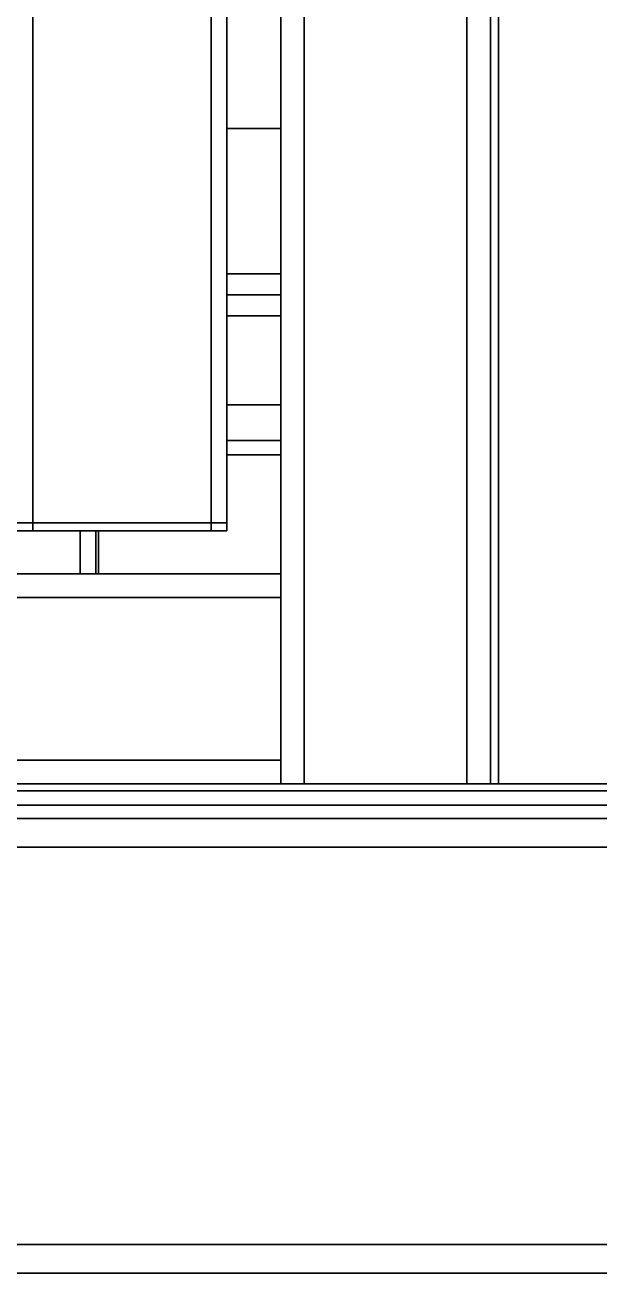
# Model space of a CAD drawing. Header units: millimetres. Extents: x 32496 to 166256, y 3504 to 23939.
# Drawn here: x 98478.8 to 98697.6, y 19902.3 to 20378.4 of the extents above; entities that cross this region are included whole.
import ezdxf

# ---------------------------------------------------------------- set-up
doc = ezdxf.new("R2010")
doc.units = ezdxf.units.MM
doc.layers.get('0').update_dxf_attribs({"lineweight": 35})

# ---------------------------------------------------------------- blocks, each defined once
blk = doc.blocks.new('8-1250')
at = {"linetype": 'Continuous'}
for p, q in [((-1377.63, -34671.29), (-1377.63, -32152.29)), ((-1315.63, -34671.29), (-1315.63, -32152.29)), ((-1306.63, -32152.29), (-1306.63, -34671.29)), ((-1303.63, -32152.29), (-1303.63, -34671.29)), ((-1386.63, -34591.29), (-1386.63, -32232.29)), ((-1481.13, -32251.79), (-1481.13, -34571.79)), ((-1413.13, -34571.79), (-1413.13, -32251.79)), ((-1407.13, -32251.79), (-1407.13, -34571.79)), ((-1407.13, -34421.29), (-1386.63, -34421.29)), ((-1386.63, -34476.79), (-1407.13, -34476.79)), ((-1386.63, -34484.79), (-1407.13, -34484.79)), ((-1386.63, -34492.79), (-1407.13, -34492.79)), ((-1386.63, -34526.79), (-1407.13, -34526.79)), ((-1407.13, -34540.41), (-1386.63, -34540.41)), ((-1386.63, -34545.85), (-1407.13, -34545.85)), ((-1407.13, -34571.79), (-1487.13, -34571.79)), ((-1487.13, -34571.79), (-1407.13, -34571.79)), ((-1481.13, -34571.79), (-1481.13, -34574.79)), ((-1413.13, -34574.79), (-1413.13, -34571.79)), ((-1407.13, -34571.79), (-1407.13, -34574.79)), ((-1487.13, -34574.79), (-1407.13, -34574.79)), ((-1463.13, -34574.79), (-1463.13, -34591.29)), ((-1457.13, -34591.29), (-1457.13, -34574.79)), ((-1456.13, -34591.29), (-1456.13, -34574.79)), ((-1386.63, -34591.29), (-1552.93, -34591.29)), ((-1386.63, -34591.29), (-1386.63, -34671.29)), ((-1386.63, -34600.29), (-1524.12, -34600.29)), ((-1386.63, -34662.29), (-2309.13, -34662.29)), ((-1303.63, -34671.29), (-2392.13, -34671.29)), ((-1206.63, -34671.29), (-1306.63, -34671.29)), ((3761.37, -34674.01), (-7907.13, -34674.01)), ((3761.37, -34679.48), (-7907.13, -34679.48)), ((3115.87, -34684.6), (-7857.13, -34684.6)), ((3115.87, -34695.54), (-7857.13, -34695.54)), ((4052.87, -34847.03), (-7783.13, -34847.03)), ((4052.87, -34857.98), (-7783.13, -34857.98))]:
    blk.add_line(p, q, dxfattribs=at)

msp = doc.modelspace()

# ---------------------------------------------------------------- block references
at = {"color": 6}
msp.add_blockref('8-1250', (99962.893, 54760.291), dxfattribs=at)

doc.saveas('drawing.dxf')
